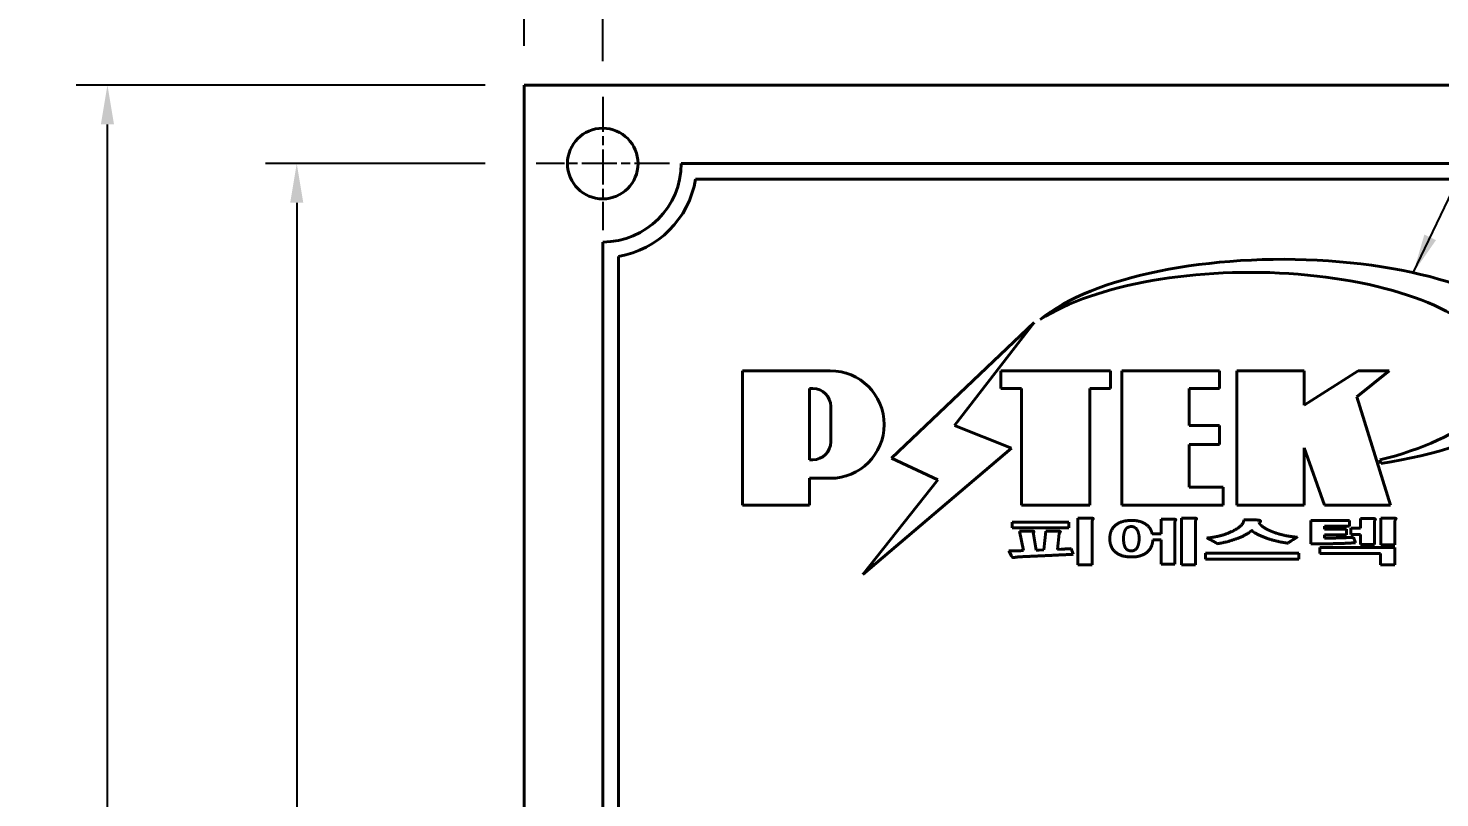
# Model space of a CAD drawing. Header units: millimetres. Extents: x 0 to 715, y 0 to 297.
# Drawn here: x 47.4 to 137.3, y 178 to 227 of the extents above; entities that cross this region are included whole.
import ezdxf

# ---------------------------------------------------------------- set-up
doc = ezdxf.new("R2010")
doc.units = ezdxf.units.MM
doc.linetypes.add('CHAIN', pattern=[0.3543, 0.2362, -0.0295, 0.0591, -0.0295])
for name, color, linetype, lineweight in [('가시적인 것(ISO)', 3, 'Continuous', 40), ('기호(ISO)', 5, 'Continuous', 25), ('중심 표식(ISO)', 1, 'Continuous', 25), ('치수(ISO)', 2, 'Continuous', 25)]:
    doc.layers.add(name, color=color, linetype=linetype, lineweight=lineweight)
doc.styles.add('치수 텍스트_PSTEK_POSCO', font='isocp.shx')
doc.dimstyles.new('치수_PSTEK_POSCO', dxfattribs={"dimtxt": 3.5, "dimasz": 2.5, "dimexe": 2, "dimexo": 2.5, "dimgap": 1, "dimtad": 1, "dimrnd": 1e-08, "dimdsep": 46, "dimtxsty": '치수 텍스트_PSTEK_POSCO', "dimcen": 0.09, "dimdle": 10, "dimclrd": 7, "dimclre": 7, "dimclrt": 2, "dimadec": 1, "dimazin": 2, "dimtfac": 1, "dimtmove": 0, "dimatfit": 3, "dimfxl": 0, "dimtolj": 1, "dimlwd": -1, "dimlwe": -1, "dimarcsym": 0})
doc.dimstyles.new('치수_PSTEK_POSCO$7', dxfattribs={"dimtxt": 3.5, "dimasz": 2.5, "dimexe": 2, "dimexo": 2.5, "dimgap": 1, "dimtad": 1, "dimrnd": 1e-08, "dimdsep": 46, "dimtxsty": '치수 텍스트_PSTEK_POSCO', "dimcen": 0.09, "dimdle": 10, "dimclrd": 7, "dimclre": 7, "dimclrt": 2, "dimadec": 1, "dimazin": 2, "dimtfac": 1, "dimtmove": 0, "dimatfit": 3, "dimfxl": 0, "dimtolj": 1, "dimlwd": -1, "dimlwe": -1, "dimarcsym": 0})

# ---------------------------------------------------------------- blocks, each defined once
blk = doc.blocks.new('*D23')
at = {"layer": 'Defpoints', "color": 0}
for p in [(52.408, 223.408), (78.965, 223.408), (78.965, 103.408)]:
    blk.add_point(p, dxfattribs=at)
at = {"layer": '치수(ISO)', "color": 7}
for p, q in [((76.465, 223.408), (50.408, 223.408)), ((52.408, 105.908), (52.408, 220.908)), ((76.465, 103.408), (50.408, 103.408))]:
    blk.add_line(p, q, dxfattribs=at)
for points in [[(51.991, 220.908), (52.825, 220.908), (52.408, 223.408)], [(51.991, 105.908), (52.825, 105.908), (52.408, 103.408)]]:
    blk.add_solid(points, dxfattribs=at)
at = {"layer": '치수(ISO)', "color": 2, "insert": (49.658, 160.492), "char_height": 3.5, "attachment_point": 4, "rotation": 90, "style": '치수 텍스트_PSTEK_POSCO'}
blk.add_mtext('\\A1;120', dxfattribs=at)
blk = doc.blocks.new('*D24')
at = {"layer": 'Defpoints', "color": 0}
for p in [(233.965, 232.543), (83.965, 222.424), (233.965, 222.424)]:
    blk.add_point(p, dxfattribs=at)
at = {"layer": '치수(ISO)', "color": 7}
for p, q in [((83.965, 224.924), (83.965, 234.543)), ((233.965, 224.924), (233.965, 234.543)), ((86.465, 232.543), (231.465, 232.543))]:
    blk.add_line(p, q, dxfattribs=at)
for points in [[(86.465, 232.96), (86.465, 232.127), (83.965, 232.543)], [(231.465, 232.96), (231.465, 232.127), (233.965, 232.543)]]:
    blk.add_solid(points, dxfattribs=at)
at = {"layer": '치수(ISO)', "color": 2, "insert": (156.139, 235.293), "char_height": 3.5, "attachment_point": 4, "style": '치수 텍스트_PSTEK_POSCO'}
blk.add_mtext('\\A1;150', dxfattribs=at)
blk = doc.blocks.new('*D25')
at = {"layer": 'Defpoints', "color": 0}
for p in [(238.965, 243.293), (78.965, 223.408), (238.965, 223.408)]:
    blk.add_point(p, dxfattribs=at)
at = {"layer": '치수(ISO)', "color": 7}
for p, q in [((78.965, 225.908), (78.965, 245.293)), ((238.965, 225.908), (238.965, 245.293)), ((81.465, 243.293), (236.465, 243.293))]:
    blk.add_line(p, q, dxfattribs=at)
for points in [[(81.465, 243.71), (81.465, 242.877), (78.965, 243.293)], [(236.465, 243.71), (236.465, 242.877), (238.965, 243.293)]]:
    blk.add_solid(points, dxfattribs=at)
at = {"layer": '치수(ISO)', "color": 2, "insert": (156.139, 246.043), "char_height": 3.5, "attachment_point": 4, "style": '치수 텍스트_PSTEK_POSCO'}
blk.add_mtext('\\A1;160', dxfattribs=at)
blk = doc.blocks.new('*D29')
at = {"layer": 'Defpoints', "color": 0}
for p in [(78.965, 218.408), (64.47, 108.408), (78.965, 108.408)]:
    blk.add_point(p, dxfattribs=at)
at = {"layer": '치수(ISO)', "color": 7}
for p, q in [((76.465, 218.408), (62.47, 218.408)), ((64.47, 215.908), (64.47, 110.908)), ((76.465, 108.408), (62.47, 108.408))]:
    blk.add_line(p, q, dxfattribs=at)
for points in [[(64.053, 215.908), (64.886, 215.908), (64.47, 218.408)], [(64.053, 110.908), (64.886, 110.908), (64.47, 108.408)]]:
    blk.add_solid(points, dxfattribs=at)
at = {"layer": '치수(ISO)', "color": 2, "insert": (61.72, 163.408), "char_height": 3.5, "attachment_point": 5, "rotation": 90, "style": '치수 텍스트_PSTEK_POSCO'}
blk.add_mtext('\\A1;110', dxfattribs=at)

msp = doc.modelspace()

# ---------------------------------------------------------------- linework, layer by layer
at = {"layer": '가시적인 것(ISO)'}
for p, q in [((78.965, 223.408), (238.965, 223.408)), ((78.965, 103.408), (78.965, 223.408)), ((88.965, 218.408), (228.965, 218.408)), ((89.881, 217.408), (228.049, 217.408)), ((83.965, 113.408), (83.965, 213.408)), ((84.965, 114.324), (84.965, 212.492)), ((111.461, 208.28), (102.355, 199.639)), ((106.373, 201.711), (111.461, 208.28)), ((92.862, 205.208), (92.862, 196.651)), ((98.464, 205.208), (92.862, 205.208)), ((109.33, 205.208), (109.33, 204.074)), ((116.32, 205.208), (109.33, 205.208)), ((116.32, 204.074), (116.32, 205.208)), ((117.042, 205.208), (117.042, 196.651)), ((123.258, 205.208), (117.042, 205.208)), ((123.258, 204.074), (123.258, 205.208)), ((124.358, 205.208), (124.358, 196.651)), ((128.661, 205.208), (124.358, 205.208)), ((128.661, 203.013), (128.661, 205.208)), ((132.101, 205.208), (128.661, 203.013)), ((132.004, 203.55), (134.069, 205.208)), ((134.069, 205.208), (132.101, 205.208)), ((97.14, 199.538), (97.14, 204.074)), ((97.14, 204.074), (97.357, 204.074)), ((109.33, 204.074), (110.65, 204.074)), ((110.65, 204.074), (110.65, 196.651)), ((115, 204.074), (116.32, 204.074)), ((115, 196.651), (115, 204.074)), ((121.319, 204.074), (123.258, 204.074)), ((121.319, 201.721), (121.319, 204.074)), ((134.152, 196.651), (132.004, 203.55)), ((98.491, 202.94), (98.491, 200.672)), ((110.012, 200.266), (106.373, 201.711)), ((123.258, 201.721), (121.319, 201.721)), ((123.258, 200.517), (123.258, 201.721)), ((100.535, 192.221), (110.012, 200.266)), ((121.319, 200.517), (123.258, 200.517)), ((121.319, 197.785), (121.319, 200.517)), ((128.661, 200.287), (129.947, 196.651)), ((128.661, 196.651), (128.661, 200.287)), ((97.357, 199.538), (97.14, 199.538)), ((102.355, 199.639), (105.321, 198.264)), ((133.473, 199.52), (133.544, 199.292)), ((97.14, 196.651), (97.14, 198.352)), ((97.14, 198.352), (98.464, 198.352)), ((105.321, 198.264), (100.535, 192.221)), ((123.485, 197.785), (121.319, 197.785)), ((123.485, 196.651), (123.485, 197.785)), ((92.862, 196.651), (97.14, 196.651)), ((110.65, 196.651), (115, 196.651)), ((117.042, 196.651), (123.485, 196.651)), ((124.358, 196.651), (128.661, 196.651)), ((129.947, 196.651), (134.152, 196.651)), ((110.056, 195.566), (113.661, 195.566)), ((110.056, 195.188), (110.056, 195.566)), ((113.661, 195.188), (110.056, 195.188)), ((113.661, 195.566), (113.661, 195.188)), ((114.232, 192.843), (114.232, 195.821)), ((114.232, 195.821), (114.784, 195.821)), ((115.15, 195.613), (115.15, 192.843)), ((119.542, 194.813), (119.542, 195.759)), ((119.542, 195.759), (120.051, 195.759)), ((120.423, 195.573), (120.423, 192.892)), ((120.833, 195.821), (121.397, 195.821)), ((120.833, 192.843), (120.833, 195.821)), ((121.732, 195.604), (121.732, 192.843)), ((124.809, 195.7), (125.467, 195.7)), ((129.09, 195.669), (131.547, 195.669)), ((129.09, 194.183), (129.09, 195.669)), ((129.959, 195.309), (129.959, 195.117)), ((131.547, 195.309), (129.959, 195.309)), ((131.547, 195.669), (131.547, 195.309)), ((131.634, 195.169), (132.248, 195.169)), ((131.634, 194.782), (131.634, 195.169)), ((132.248, 195.799), (132.763, 195.799)), ((132.248, 195.169), (132.248, 195.799)), ((133.135, 195.588), (133.135, 194.143)), ((133.539, 194.115), (133.539, 195.821)), ((133.539, 195.821), (134.103, 195.821)), ((134.438, 195.604), (134.438, 194.115)), ((110.776, 193.746), (110.521, 194.993)), ((110.521, 194.993), (111.105, 194.993)), ((111.409, 194.797), (111.582, 193.764)), ((112.072, 193.786), (112.203, 194.993)), ((112.203, 194.993), (112.743, 194.993)), ((113.053, 194.828), (112.935, 193.826)), ((118.971, 194.813), (119.542, 194.813)), ((119.542, 194.431), (119.015, 194.431)), ((119.542, 192.892), (119.542, 194.431)), ((129.959, 195.117), (131.349, 195.117)), ((129.959, 194.757), (129.959, 194.546)), ((131.349, 194.757), (129.959, 194.757)), ((129.959, 194.546), (130.306, 194.546)), ((131.349, 195.117), (131.349, 194.757)), ((132.248, 194.782), (131.634, 194.782)), ((131.795, 194.595), (131.932, 194.251)), ((132.248, 194.143), (132.248, 194.782)), ((110.007, 193.407), (109.839, 193.727)), ((111.582, 193.764), (111.781, 193.777)), ((111.781, 193.777), (112.072, 193.786)), ((112.935, 193.826), (113.183, 193.839)), ((113.803, 193.87), (113.928, 193.51)), ((122.365, 193.203), (122.365, 193.59)), ((122.365, 193.59), (128.321, 193.59)), ((128.321, 193.59), (128.321, 193.203)), ((129.878, 194.183), (129.09, 194.183)), ((129.655, 193.556), (129.655, 193.944)), ((129.655, 193.944), (134.438, 193.944)), ((133.52, 193.556), (129.655, 193.556)), ((133.135, 194.143), (132.248, 194.143)), ((133.52, 192.843), (133.52, 193.556)), ((134.438, 194.115), (133.539, 194.115)), ((134.438, 193.944), (134.438, 192.843)), ((115.15, 192.843), (114.232, 192.843)), ((120.423, 192.892), (119.542, 192.892)), ((121.732, 192.843), (120.833, 192.843)), ((128.321, 193.203), (122.365, 193.203)), ((134.438, 192.843), (133.52, 192.843))]:
    msp.add_line(p, q, dxfattribs=at)
msp.add_circle((83.965, 218.408), 2.25, dxfattribs=at)
for centre, radius, start, end in [((83.965, 218.408), 5, 270, 0), ((83.965, 218.408), 6, 279.59407, 350.40593), ((98.464, 201.78), 3.428, 270, 90), ((97.357, 202.94), 1.134, 0, 90), ((97.357, 200.672), 1.134, 270, 0)]:
    msp.add_arc(centre, radius, start, end, dxfattribs=at)
for centre, major_axis, ratio, start_param, end_param in [((127.273, 205.565), (-17.101, 0), 0.39426, 1.946253, 5.837607), ((125.24, 205.029), (15.843, 0), 0.40699, 5.258849, 8.861799)]:
    msp.add_ellipse(centre, major_axis=major_axis, ratio=ratio, start_param=start_param, end_param=end_param, dxfattribs=at)
for points in [[(114.784, 195.821), (115.125, 195.821), (115.193, 195.805)], [(115.168, 195.687), (115.15, 195.65), (115.15, 195.613)], [(115.199, 195.74), (115.175, 195.706), (115.168, 195.687)], [(115.193, 195.805), (115.243, 195.793), (115.199, 195.74)], [(116.273, 194.512), (116.273, 195.036), (116.614, 195.346)], [(116.614, 195.346), (116.98, 195.669), (117.65, 195.669)], [(117.644, 195.278), (117.402, 195.278), (117.272, 195.086)], [(118.004, 195.086), (117.88, 195.278), (117.644, 195.278)], [(117.65, 195.669), (118.208, 195.669), (118.556, 195.436)], [(118.556, 195.436), (118.885, 195.21), (118.971, 194.813)], [(120.051, 195.759), (120.38, 195.759), (120.454, 195.737)], [(120.436, 195.625), (120.423, 195.597), (120.423, 195.573)], [(120.46, 195.666), (120.442, 195.638), (120.436, 195.625)], [(120.454, 195.737), (120.504, 195.722), (120.46, 195.666)], [(121.397, 195.821), (121.714, 195.821), (121.782, 195.802)], [(121.745, 195.672), (121.732, 195.638), (121.732, 195.604)], [(121.782, 195.728), (121.757, 195.694), (121.745, 195.672)], [(121.782, 195.802), (121.825, 195.787), (121.782, 195.728)], [(124.108, 194.993), (124.809, 195.343), (124.809, 195.7)], [(125.467, 195.7), (125.777, 195.7), (125.852, 195.663)], [(125.852, 195.663), (125.926, 195.625), (125.796, 195.529)], [(125.796, 195.529), (125.796, 195.445), (125.963, 195.312)], [(125.963, 195.312), (126.143, 195.166), (126.447, 195.027)], [(132.763, 195.799), (133.092, 195.799), (133.16, 195.777)], [(133.148, 195.653), (133.135, 195.619), (133.135, 195.588)], [(133.173, 195.703), (133.154, 195.669), (133.148, 195.653)], [(133.16, 195.777), (133.216, 195.762), (133.173, 195.703)], [(134.103, 195.821), (134.42, 195.821), (134.488, 195.802)], [(134.451, 195.672), (134.438, 195.638), (134.438, 195.604)], [(134.488, 195.728), (134.463, 195.694), (134.451, 195.672)], [(134.488, 195.802), (134.531, 195.787), (134.488, 195.728)], [(111.105, 194.993), (111.359, 194.993), (111.415, 194.977)], [(111.402, 194.865), (111.396, 194.831), (111.409, 194.797)], [(111.427, 194.918), (111.409, 194.884), (111.402, 194.865)], [(111.415, 194.977), (111.452, 194.965), (111.427, 194.918)], [(112.743, 194.993), (113.04, 194.993), (113.102, 194.971)], [(113.065, 194.872), (113.053, 194.85), (113.053, 194.828)], [(113.096, 194.909), (113.078, 194.884), (113.065, 194.872)], [(113.102, 194.971), (113.146, 194.958), (113.096, 194.909)], [(116.614, 193.665), (116.273, 193.972), (116.273, 194.512)], [(117.272, 195.086), (117.147, 194.89), (117.147, 194.512)], [(117.147, 194.512), (117.147, 194.121), (117.272, 193.922)], [(118.14, 194.512), (118.14, 194.89), (118.004, 195.086)], [(118.004, 193.922), (118.14, 194.124), (118.14, 194.512)], [(119.015, 194.431), (118.984, 193.925), (118.643, 193.64)], [(122.458, 194.543), (123.401, 194.639), (124.108, 194.993)], [(122.812, 194.369), (122.638, 194.465), (122.458, 194.543)], [(123.122, 194.186), (122.985, 194.276), (122.812, 194.369)], [(124.45, 194.54), (123.798, 194.291), (123.122, 194.186)], [(125.306, 195.045), (125.126, 194.8), (124.45, 194.54)], [(126.212, 194.555), (125.529, 194.8), (125.306, 195.045)], [(127.626, 194.223), (126.9, 194.313), (126.212, 194.555)], [(126.447, 195.027), (126.795, 194.872), (127.21, 194.763)], [(127.21, 194.763), (127.694, 194.642), (128.222, 194.599)], [(127.918, 194.425), (127.769, 194.329), (127.626, 194.223)], [(128.222, 194.599), (128.085, 194.533), (127.918, 194.425)], [(130.306, 194.546), (130.685, 194.546), (131.026, 194.558)], [(131.026, 194.558), (131.404, 194.571), (131.795, 194.595)], [(109.839, 193.727), (110.031, 193.727), (110.298, 193.733)], [(110.093, 193.311), (110.056, 193.324), (110.007, 193.407)], [(110.298, 193.733), (110.478, 193.739), (110.776, 193.746)], [(112.178, 193.426), (111.309, 193.386), (110.67, 193.358)], [(113.928, 193.51), (113.009, 193.463), (112.178, 193.426)], [(113.183, 193.839), (113.413, 193.848), (113.518, 193.854)], [(113.518, 193.854), (113.698, 193.863), (113.803, 193.87)], [(117.65, 193.339), (116.98, 193.339), (116.614, 193.665)], [(117.272, 193.922), (117.402, 193.727), (117.644, 193.727)], [(117.644, 193.727), (117.88, 193.727), (118.004, 193.922)], [(118.643, 193.64), (118.283, 193.339), (117.65, 193.339)], [(130.896, 194.198), (130.43, 194.183), (129.878, 194.183)], [(131.932, 194.251), (131.497, 194.214), (130.896, 194.198)], [(110.242, 193.317), (110.131, 193.299), (110.093, 193.311)], [(110.41, 193.342), (110.342, 193.333), (110.242, 193.317)], [(110.67, 193.358), (110.534, 193.355), (110.41, 193.342)]]:
    msp.add_open_spline(points, degree=2, dxfattribs=at)
at = {"layer": '중심 표식(ISO)', "linetype": 'CHAIN', "ltscale": 9.445163}
for p, q in [((83.965, 222.658), (83.965, 214.158)), ((88.215, 218.408), (79.715, 218.408))]:
    msp.add_line(p, q, dxfattribs=at)

# ---------------------------------------------------------------- dimensions: what is measured, and where the dimension line sits
at = {"layer": '치수(ISO)', "color": 7}
for base, p1, p2, angle, picture, middle in [((238.965, 243.293), (78.965, 223.408), (238.965, 223.408), 180, '*D25', (158.941, 243.293)), ((233.965, 232.543), (83.965, 222.424), (233.965, 222.424), 180, '*D24', (158.941, 232.543)), ((52.408, 223.408), (78.965, 103.408), (78.965, 223.408), 90, '*D23', (52.408, 163.293))]:
    dim = msp.add_linear_dim(base=base, p1=p1, p2=p2, angle=angle, dimstyle='치수_PSTEK_POSCO', override={"dimdec": 2, "dimtp": 0, "dimtm": 0, "dimtdec": 2, "dimtofl": 0, "dimatfit": 1}, dxfattribs=at)
    dim.commit()
    dim.dimension.update_dxf_attribs({"geometry": picture, "text_midpoint": middle, "dimtype": 160})
dim = msp.add_linear_dim(base=(64.47, 108.408), p1=(78.965, 218.408), p2=(78.965, 108.408), angle=90, dimstyle='치수_PSTEK_POSCO', override={"dimtofl": 0, "dimatfit": 1}, dxfattribs=at)
dim.commit()
dim.dimension.update_dxf_attribs({"geometry": '*D29', "text_midpoint": (61.72, 163.408)})

# ---------------------------------------------------------------- leaders
at = {"layer": '기호(ISO)', "color": 7, "annotation_type": 0, "has_hookline": 1, "hookline_direction": 0, "text_width": 34.878}
msp.add_leader([(135.608, 211.452), (142.841, 226.604), (145.341, 226.604)], dimstyle='치수_PSTEK_POSCO$7', override={"dimtad": 0}, dxfattribs=at)

doc.saveas('drawing.dxf')
